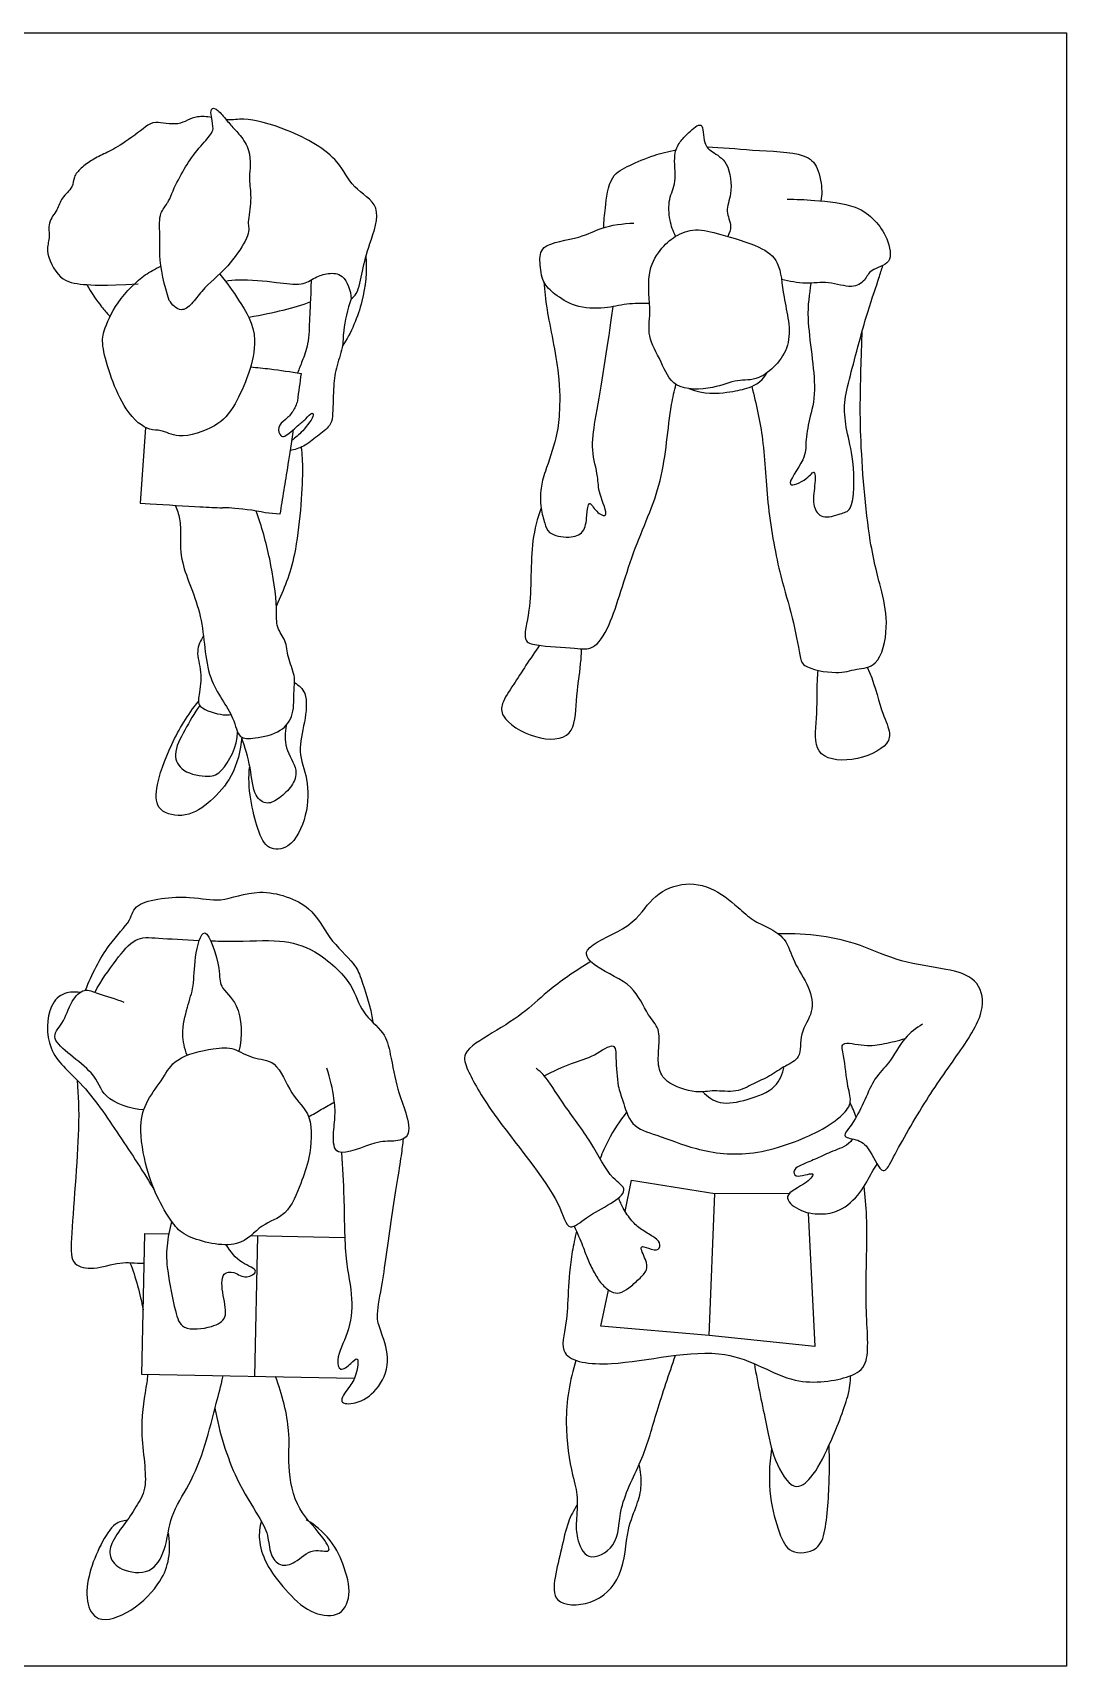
# Model space of a CAD drawing. Header units: millimetres. Extents: x 11.2 to 50.9, y -0.3 to 14.1.
# Drawn here: x 23.153 to 24.561, y 7.663 to 9.889 of the extents above; entities that cross this region are included whole.
import ezdxf

# ---------------------------------------------------------------- set-up
doc = ezdxf.new("R2010")
doc.units = ezdxf.units.MM
doc.layers.add('AG-PEOPLE', color=7, linetype='Continuous', true_color=0x66ccff)
doc.layers.add('X-VPRT', color=6, linetype='Continuous', true_color=0xff00ff)

msp = doc.modelspace()

# ---------------------------------------------------------------- linework, layer by layer
at = {"layer": 'AG-PEOPLE'}
for p, q in [((23.3063, 9.3507), (23.299, 9.2476)), ((23.299, 9.2476), (23.3124, 9.2468)), ((23.4893, 9.2326), (23.4694, 9.2345))]:
    msp.add_line(p, q, dxfattribs=at)
for points in [[(23.9596, 8.283), (23.9685, 8.3254), (24.0816, 8.3075), (24.1841, 8.3081)], [(24.0739, 8.1142), (24.0816, 8.3075)], [(24.209, 8.2813), (24.2181, 8.0989), (24.0739, 8.1142), (23.9267, 8.1268), (23.9371, 8.176)], [(23.5907, 8.0553), (23.3013, 8.0611), (23.3052, 8.2532), (23.3379, 8.2525)], [(23.4499, 8.2502), (23.5777, 8.2476)], [(23.4553, 8.058), (23.4592, 8.25)]]:
    msp.add_lwpolyline(points, dxfattribs=at)
for points, knots in [([(23.3962, 9.7731), (23.3895, 9.7741), (23.3707, 9.7758), (23.3527, 9.7596), (23.3192, 9.7689), (23.3059, 9.7604), (23.2746, 9.7356), (23.2496, 9.7231), (23.2363, 9.7173), (23.2187, 9.7049), (23.2078, 9.6924), (23.2081, 9.6773), (23.1912, 9.6639), (23.1867, 9.6467), (23.1722, 9.6301), (23.1769, 9.6081), (23.1688, 9.5915), (23.1877, 9.5499), (23.2211, 9.5452), (23.2476, 9.544), (23.2964, 9.5462)], [3.818287, 3.818287, 3.818287, 3.818287, 3.97581, 4.255557, 4.545829, 4.752331, 5.078126, 5.367514, 5.701239, 5.948568, 6.152598, 6.348361, 6.583094, 6.805607, 7.044643, 7.281526, 7.503043, 7.834581, 8.136287, 8.453986, 8.453986, 8.453986, 8.453986]), ([(23.4122, 9.7748), (23.4082, 9.7794), (23.4002, 9.7878), (23.3928, 9.7825), (23.398, 9.7674), (23.3984, 9.7577), (23.3973, 9.7525), (23.3874, 9.7404), (23.3669, 9.7183), (23.3466, 9.6818), (23.3392, 9.662), (23.3382, 9.6602), (23.3327, 9.6506), (23.3236, 9.6418), (23.3268, 9.6083), (23.324, 9.5851), (23.3315, 9.5434), (23.3387, 9.5239), (23.3421, 9.518), (23.3544, 9.5064), (23.3694, 9.5185), (23.3897, 9.5464), (23.4117, 9.5599), (23.4487, 9.6114), (23.4465, 9.6233), (23.446, 9.6318), (23.4469, 9.6367), (23.4486, 9.6468), (23.4509, 9.6675), (23.4458, 9.6923), (23.4522, 9.7206), (23.4402, 9.7426), (23.4305, 9.7538), (23.4243, 9.76), (23.4162, 9.7702), (23.4122, 9.7748)], [0, 0, 0, 0, 0.149783, 0.299566, 0.536826, 0.536826, 0.536826, 0.764172, 1.054836, 1.471982, 1.471982, 1.471982, 1.519123, 1.747559, 2.025292, 2.282152, 2.685685, 2.685685, 2.685685, 2.92305, 3.123701, 3.340736, 3.867141, 4.209083, 4.611053, 4.809959, 4.809959, 4.809959, 5.092768, 5.346551, 5.65366, 5.814704, 5.814704, 5.964487, 6.11427, 6.11427, 6.11427, 6.11427]), ([(23.5862, 9.526), (23.5891, 9.5278), (23.5969, 9.5361), (23.6016, 9.5656), (23.6106, 9.6), (23.6315, 9.6536), (23.5856, 9.6768), (23.5713, 9.7181), (23.5041, 9.7576), (23.4406, 9.7735), (23.4262, 9.7693), (23.4162, 9.77)], [0.68324, 0.68324, 0.68324, 0.68324, 0.80835, 1.104918, 1.435936, 1.806107, 2.144483, 2.494179, 2.98887, 3.401057, 3.653059, 3.653059, 3.653059, 3.653059]), ([(24.0284, 9.6112), (24.0249, 9.6181), (24.0196, 9.6328), (24.018, 9.6625), (24.0308, 9.6851), (24.0244, 9.7217), (24.0338, 9.7399), (24.0449, 9.7512), (24.0673, 9.7719), (24.0654, 9.736), (24.0782, 9.7259), (24.1023, 9.7123), (24.1062, 9.6685), (24.0951, 9.6464), (24.1061, 9.625), (24.1015, 9.6154), (24.0994, 9.6111)], [0, 0, 0, 0, 0.266933, 0.560076, 0.840746, 1.169603, 1.409425, 1.643605, 1.884552, 2.155541, 2.37866, 2.656316, 3.008478, 3.280987, 3.534069, 3.743037, 3.743037, 3.743037, 3.743037]), ([(23.9304, 9.6231), (23.9306, 9.6321), (23.9326, 9.649), (23.9376, 9.6946), (23.9667, 9.7081), (23.9931, 9.7203), (24.0182, 9.7268), (24.0289, 9.7288)], [0, 0, 0, 0, 0.287167, 0.645229, 0.940853, 1.272505, 1.49689, 1.49689, 1.49689, 1.49689]), ([(24.071, 9.7328), (24.0909, 9.7327), (24.1342, 9.7271), (24.2028, 9.7264), (24.2237, 9.7061), (24.2284, 9.6726), (24.227, 9.6638), (24.2262, 9.6593)], [1.780028, 1.780028, 1.780028, 1.780028, 2.178784, 2.639668, 2.920406, 3.230361, 3.433178, 3.433178, 3.433178, 3.433178]), ([(24.1801, 9.6616), (24.1927, 9.6617), (24.2168, 9.6605), (24.2743, 9.655), (24.3001, 9.6336), (24.3174, 9.61), (24.3259, 9.5724), (24.293, 9.5676), (24.2872, 9.5502), (24.2676, 9.539), (24.2361, 9.5509), (24.2056, 9.5453), (24.1834, 9.5499), (24.1726, 9.5525)], [0, 0, 0, 0, 0.339374, 0.752461, 1.065158, 1.368516, 1.673486, 1.952433, 2.178381, 2.421107, 2.733567, 3.041243, 3.360054, 3.360054, 3.360054, 3.360054]), ([(23.9928, 9.5195), (23.9825, 9.5199), (23.9612, 9.52), (23.9319, 9.5118), (23.8911, 9.5138), (23.864, 9.5316), (23.8464, 9.5479), (23.8432, 9.5749), (23.8436, 9.602), (23.9, 9.6077), (23.9263, 9.6245), (23.9569, 9.6286), (23.9714, 9.6292)], [0, 0, 0, 0, 0.307412, 0.613692, 0.961659, 1.273855, 1.536769, 1.820409, 2.075306, 2.463857, 2.785261, 3.15041, 3.15041, 3.15041, 3.15041]), ([(24.0284, 9.6112), (24.0203, 9.6063), (24.0058, 9.5926), (23.9876, 9.5598), (23.9957, 9.5076), (23.9887, 9.4752), (24.0097, 9.4404), (24.0241, 9.4012), (24.08, 9.4024), (24.1119, 9.4173), (24.144, 9.4124), (24.1937, 9.4617), (24.1735, 9.5269), (24.1721, 9.577), (24.1423, 9.599), (24.09, 9.6138), (24.0564, 9.623), (24.0365, 9.616), (24.0284, 9.6112)], [0, 0, 0, 0, 0.294391, 0.626263, 1.022309, 1.335664, 1.679767, 2.018387, 2.405111, 2.733065, 3.032354, 3.455642, 3.90401, 4.283626, 4.602037, 5.010252, 5.336419, 5.630989, 5.630989, 5.630989, 5.630989]), ([(23.4074, 9.5598), (23.4181, 9.5473), (23.4346, 9.5219), (23.4678, 9.4707), (23.4306, 9.3809), (23.4052, 9.3518), (23.3524, 9.3335), (23.3278, 9.3485), (23.3099, 9.3456), (23.2726, 9.3739), (23.2459, 9.4578), (23.2485, 9.4819), (23.2661, 9.5224), (23.3037, 9.5597), (23.3186, 9.5658), (23.3274, 9.571)], [0.040756, 0.040756, 0.040756, 0.040756, 0.341981, 0.730935, 1.218983, 1.542664, 1.890548, 2.137192, 2.326475, 2.648584, 3.122367, 3.376923, 3.711793, 4.078294, 4.307364, 4.307364, 4.307364, 4.307364]), ([(23.6066, 9.584), (23.6078, 9.5635), (23.6046, 9.5219), (23.5864, 9.4799), (23.5744, 9.461)], [0, 0, 0, 0, 0.4135383, 0.8457336, 0.8457336, 0.8457336, 0.8457336]), ([(24.2127, 9.5475), (24.2105, 9.5315), (24.2044, 9.5008), (24.223, 9.4022), (24.2104, 9.3643), (24.2048, 9.3302), (24.207, 9.3086), (24.1714, 9.2642), (24.208, 9.2793), (24.2197, 9.2974), (24.2176, 9.2651), (24.2141, 9.2446), (24.2274, 9.2241), (24.2528, 9.2341), (24.2722, 9.2368), (24.2722, 9.3081), (24.2608, 9.3444), (24.2569, 9.3825), (24.2651, 9.4171), (24.2887, 9.5071), (24.305, 9.5526), (24.3089, 9.5657), (24.3107, 9.5714)], [0, 0, 0, 0, 0.385581, 0.928945, 1.284072, 1.592557, 1.867317, 2.203946, 2.46879, 2.673523, 2.932839, 3.203463, 3.441721, 3.712114, 3.930448, 4.371134, 4.732852, 5.056315, 5.390069, 5.927217, 6.312842, 6.547627, 6.547627, 6.547627, 6.547627]), ([(23.4152, 9.5502), (23.4207, 9.5511), (23.4394, 9.553), (23.4857, 9.549), (23.5088, 9.5449), (23.5256, 9.5473), (23.5371, 9.5556), (23.5549, 9.5616), (23.5775, 9.5605), (23.5863, 9.5369), (23.5862, 9.526)], [-0.886069, -0.886069, -0.886069, -0.886069, -0.715065, -0.326453, 0, 0, 0.246716, 0.480131, 0.717249, 1.025784, 1.025784, 1.025784, 1.025784]), ([(23.5317, 9.5513), (23.5312, 9.5237), (23.5294, 9.5005), (23.529, 9.465), (23.5198, 9.4417), (23.5156, 9.4304), (23.5133, 9.4251)], [0, 0, 0, 0, 0.314466, 0.628065, 0.888562, 1.109351, 1.109351, 1.109351, 1.109351]), ([(23.8489, 9.5493), (23.8501, 9.5365), (23.8518, 9.5111), (23.8715, 9.4245), (23.8705, 9.3704), (23.8671, 9.3376), (23.8507, 9.2911), (23.844, 9.269), (23.8439, 9.2409), (23.8501, 9.2209), (23.8543, 9.2051), (23.8833, 9.1992), (23.905, 9.2068), (23.9074, 9.2289), (23.9096, 9.2544), (23.9192, 9.2353), (23.94, 9.2252), (23.9223, 9.2625), (23.9236, 9.2836), (23.9124, 9.3213), (23.9191, 9.362), (23.9296, 9.4229), (23.9398, 9.4893), (23.942, 9.5069), (23.9431, 9.5154)], [0, 0, 0, 0, 0.343316, 0.86218, 1.269507, 1.587776, 1.969623, 2.240785, 2.52732, 2.781222, 2.989799, 3.276335, 3.525122, 3.787108, 4.012659, 4.221946, 4.421606, 4.71952, 4.994281, 5.327376, 5.680624, 6.124025, 6.57421, 6.853946, 6.853946, 6.853946, 6.853946]), ([(23.2263, 9.5453), (23.2322, 9.5347), (23.2437, 9.5181), (23.2533, 9.5072), (23.2579, 9.5018)], [0, 0, 0, 0, 0.3170818, 0.4814423, 0.4814423, 0.4814423, 0.4814423]), ([(23.5862, 9.526), (23.5817, 9.512), (23.5749, 9.483), (23.5758, 9.4599), (23.5649, 9.4309), (23.5618, 9.4043), (23.5617, 9.3661), (23.5583, 9.3528), (23.5399, 9.3388), (23.5223, 9.3242), (23.5095, 9.3205), (23.5033, 9.3193)], [0, 0, 0, 0, 0.350623, 0.606386, 0.889631, 1.173145, 1.493861, 1.684502, 1.930583, 2.185936, 2.416402, 2.416402, 2.416402, 2.416402]), ([(23.5308, 9.5217), (23.5186, 9.5172), (23.4965, 9.5102), (23.4656, 9.5041), (23.447, 9.5004)], [0.0013291, 0.0013291, 0.0013291, 0.0013291, 0.3299693, 0.6387628, 0.6387628, 0.6387628, 0.6387628]), ([(24.132, 9.4066), (24.1382, 9.3829), (24.1499, 9.3302), (24.152, 9.2438), (24.1699, 9.1488), (24.1875, 9.0955), (24.1974, 9.0421), (24.2005, 9.0234), (24.2485, 9.0139), (24.2738, 9.0223), (24.3064, 9.0244), (24.3193, 9.0812), (24.3093, 9.129), (24.2899, 9.1967), (24.2788, 9.3421), (24.2798, 9.3952), (24.2824, 9.4812)], [0.066992, 0.066992, 0.066992, 0.066992, 0.508943, 1.039022, 1.578035, 2.003573, 2.399625, 2.621043, 2.98475, 3.281226, 3.566785, 3.959782, 4.345607, 4.811581, 5.474673, 5.977332, 5.977332, 5.977332, 5.977332]), ([(23.4494, 9.4333), (23.4582, 9.4325), (23.4814, 9.43), (23.504, 9.4267), (23.5181, 9.4243)], [0.1389252, 0.1389252, 0.1389252, 0.1389252, 0.3492765, 0.6943053, 0.6943053, 0.6943053, 0.6943053]), ([(23.8451, 9.2412), (23.8401, 9.2267), (23.8291, 9.1878), (23.8338, 9.106), (23.8179, 9.0597), (23.8407, 9.0531), (23.8908, 9.0504), (23.9179, 9.0473), (23.9429, 9.0848), (23.9685, 9.1841), (24.0141, 9.2753), (24.0177, 9.3601), (24.0266, 9.4006), (24.0288, 9.4095)], [1.16229, 1.16229, 1.16229, 1.16229, 1.463968, 2.000682, 2.351227, 2.5791, 2.97574, 3.250666, 3.589981, 4.151018, 4.71765, 5.282677, 5.44599, 5.44599, 5.44599, 5.44599]), ([(23.5132, 9.3871), (23.5119, 9.382), (23.5076, 9.372), (23.4974, 9.3616), (23.485, 9.3522), (23.4896, 9.3385), (23.4971, 9.3378), (23.5139, 9.3539), (23.5238, 9.3611), (23.5328, 9.372), (23.5371, 9.3665), (23.5197, 9.3443), (23.5109, 9.337), (23.5054, 9.3332)], [0, 0, 0, 0, 0.209155, 0.412557, 0.611779, 0.788273, 0.912281, 1.160159, 1.362997, 1.541033, 1.631377, 1.898727, 2.134472, 2.134472, 2.134472, 2.134472]), ([(23.5076, 9.3478), (23.5022, 9.312), (23.4949, 9.2668), (23.4911, 9.2437), (23.4893, 9.2326)], [0.4375455, 0.4375455, 0.4375455, 0.4375455, 0.9204684, 1.2488817, 1.2488817, 1.2488817, 1.2488817]), ([(23.5184, 9.3239), (23.5193, 9.313), (23.5217, 9.2915), (23.5136, 9.173), (23.4949, 9.1306), (23.4846, 9.108)], [0, 0, 0, 0, 0.302056, 0.862775, 1.318055, 1.318055, 1.318055, 1.318055]), ([(23.3124, 9.2468), (23.335, 9.2454), (23.3803, 9.2429), (23.401, 9.2417), (23.4113, 9.2412)], [0, 0, 0, 0, 0.4350006, 0.7286373, 0.7286373, 0.7286373, 0.7286373]), ([(23.3466, 9.2448), (23.3493, 9.2389), (23.3539, 9.2261), (23.3542, 9.202), (23.3529, 9.1633), (23.3883, 9.0938), (23.3853, 9.009), (23.4279, 8.9596), (23.4315, 8.9258), (23.4567, 8.9274), (23.492, 8.9348), (23.5095, 8.9595), (23.5077, 8.9921), (23.511, 9.0129), (23.4991, 9.0376), (23.4987, 9.0608), (23.4833, 9.0786), (23.4866, 9.1066), (23.4764, 9.1744), (23.4646, 9.2157), (23.4571, 9.237)], [0, 0, 0, 0, 0.232692, 0.486304, 0.807106, 1.268479, 1.753411, 2.1702, 2.44479, 2.680736, 2.996122, 3.273715, 3.569259, 3.810731, 4.080186, 4.331993, 4.571664, 4.842316, 5.275654, 5.709394, 5.709394, 5.709394, 5.709394]), ([(23.4694, 9.2345), (23.4545, 9.2381), (23.4238, 9.2414), (23.4155, 9.2412), (23.4113, 9.2412)], [0, 0, 0, 0, 0.3577793, 0.5440055, 0.5440055, 0.5440055, 0.5440055]), ([(23.3852, 9.0669), (23.3812, 9.0606), (23.3738, 9.0459), (23.3839, 9.018), (23.3794, 8.9877), (23.3758, 8.9678), (23.4127, 8.9582), (23.4191, 8.9593), (23.4228, 8.9597)], [0, 0, 0, 0, 0.248581, 0.530976, 0.823928, 1.035297, 1.336327, 1.510478, 1.510478, 1.510478, 1.510478]), ([(23.843, 9.0541), (23.8306, 9.0368), (23.8089, 9.0019), (23.7912, 8.9766), (23.7898, 8.9539), (23.836, 8.9237), (23.8919, 8.9256), (23.8919, 8.98), (23.899, 9.0232), (23.9001, 9.0429), (23.9004, 9.0493)], [0.017658, 0.017658, 0.017658, 0.017658, 0.43424, 0.728031, 0.944958, 1.337744, 1.713271, 2.065605, 2.441497, 2.625212, 2.625212, 2.625212, 2.625212]), ([(24.2895, 9.0243), (24.2983, 9.0059), (24.3073, 8.9654), (24.3209, 8.9386), (24.3191, 8.9159), (24.2691, 8.8925), (24.2141, 8.9023), (24.2217, 8.9561), (24.2208, 8.9972), (24.2221, 9.0155), (24.2225, 9.0199)], [0.042365, 0.042365, 0.042365, 0.042365, 0.43424, 0.728031, 0.944958, 1.337744, 1.713271, 2.065605, 2.441497, 2.56813, 2.56813, 2.56813, 2.56813]), ([(23.5092, 9.0034), (23.5148, 8.9995), (23.5281, 8.9896), (23.5236, 8.948), (23.5126, 8.9095), (23.5287, 8.8715), (23.5279, 8.8233), (23.5058, 8.776), (23.4711, 8.775), (23.457, 8.8059), (23.4441, 8.8611), (23.4483, 8.8893)], [0, 0, 0, 0, 0.239229, 0.567513, 0.901866, 1.230736, 1.599354, 1.964324, 2.229589, 2.517978, 3.005771, 3.005771, 3.005771, 3.005771]), ([(23.4373, 8.9289), (23.4362, 8.911), (23.4265, 8.8751), (23.3964, 8.8417), (23.3631, 8.8179), (23.3212, 8.8263), (23.3191, 8.8623), (23.3406, 8.9217), (23.364, 8.9597), (23.3783, 8.9777)], [0, 0, 0, 0, 0.386948, 0.738807, 1.070535, 1.378285, 1.66301, 2.081682, 2.519187, 2.519187, 2.519187, 2.519187]), ([(23.3802, 8.9723), (23.3724, 8.9617), (23.3604, 8.9396), (23.342, 8.9061), (23.3556, 8.8801), (23.3927, 8.8736), (23.4128, 8.8812), (23.4317, 8.9171), (23.4318, 8.9357)], [0, 0, 0, 0, 0.331043, 0.645413, 0.904325, 1.212635, 1.45098, 1.844182, 1.844182, 1.844182, 1.844182]), ([(23.4979, 8.9451), (23.4964, 8.9351), (23.4943, 8.9142), (23.5156, 8.8848), (23.5064, 8.8617), (23.4895, 8.8462), (23.4722, 8.8356), (23.4522, 8.8491), (23.4505, 8.8888), (23.4415, 8.915), (23.4373, 8.9289)], [0, 0, 0, 0, 0.290961, 0.594899, 0.840922, 1.095315, 1.318725, 1.545432, 1.870753, 2.218006, 2.218006, 2.218006, 2.218006]), ([(23.9911, 8.5514), (23.9962, 8.5436), (24.0076, 8.5326), (24.0053, 8.5053), (24.0037, 8.4786), (24.0148, 8.457), (24.0565, 8.4428), (24.0802, 8.4491), (24.1111, 8.4438), (24.134, 8.4574), (24.1568, 8.4666), (24.1768, 8.4818), (24.2006, 8.4911), (24.196, 8.5266), (24.218, 8.554), (24.2114, 8.59), (24.1882, 8.6219), (24.1798, 8.6552), (24.155, 8.6699), (24.1326, 8.6793), (24.1114, 8.6996), (24.0611, 8.7399), (23.9994, 8.7235), (23.9713, 8.6695), (23.8941, 8.6413), (23.9231, 8.6112), (23.9724, 8.5938), (23.9842, 8.5622), (23.9911, 8.5514)], [1.143614, 1.143614, 1.143614, 1.143614, 1.410727, 1.672117, 1.938729, 2.184336, 2.515988, 2.777378, 3.058048, 3.322233, 3.579154, 3.841055, 4.083032, 4.371445, 4.671117, 4.971425, 5.299162, 5.597019, 5.866247, 6.116725, 6.398833, 6.814657, 7.722972, 8.128161, 8.453223, 8.711039, 9.113044, 9.481439, 9.481439, 9.481439, 9.481439]), ([(23.2246, 8.5844), (23.2331, 8.6057), (23.2527, 8.6458), (23.2872, 8.6777), (23.2905, 8.707), (23.3695, 8.7145), (23.4078, 8.7021), (23.4615, 8.7264), (23.5349, 8.701), (23.5527, 8.6557), (23.5917, 8.6213), (23.5999, 8.6006), (23.6134, 8.5611), (23.6158, 8.5409)], [0, 0, 0, 0, 0.431221, 0.777023, 1.027429, 1.463361, 1.800916, 2.184348, 2.619107, 2.980575, 3.340335, 3.590156, 3.996508, 3.996508, 3.996508, 3.996508]), ([(23.2375, 8.5816), (23.2455, 8.5971), (23.2651, 8.6241), (23.2914, 8.6576), (23.3198, 8.6556), (23.3589, 8.653), (23.3795, 8.6521)], [0, 0, 0, 0, 0.375857, 0.696, 0.987608, 1.293042, 1.293042, 1.293042, 1.293042]), ([(23.3629, 8.4957), (23.3595, 8.5049), (23.3544, 8.5247), (23.3628, 8.5615), (23.3732, 8.591), (23.3718, 8.6249), (23.3868, 8.6857), (23.4094, 8.611), (23.4055, 8.5888), (23.4372, 8.5652), (23.4386, 8.5212), (23.4336, 8.5011)], [0, 0, 0, 0, 0.282972, 0.598142, 0.88401, 1.209318, 1.517103, 1.890552, 2.149086, 2.447155, 2.856548, 2.856548, 2.856548, 2.856548]), ([(24.3646, 8.538), (24.356, 8.5325), (24.339, 8.521), (24.3193, 8.483), (24.297, 8.466), (24.2761, 8.4068), (24.2512, 8.3831), (24.2798, 8.3817), (24.2937, 8.3669), (24.3107, 8.329), (24.3257, 8.3587), (24.3673, 8.4333), (24.4124, 8.4959), (24.4536, 8.5572), (24.4397, 8.602), (24.3953, 8.6145), (24.335, 8.6212), (24.2809, 8.647), (24.2271, 8.6595), (24.1881, 8.6617), (24.1687, 8.6609)], [0, 0, 0, 0, 0.287259, 0.616315, 0.895458, 1.311985, 1.562274, 1.782083, 2.032373, 2.320848, 2.548346, 3.03516, 3.511082, 3.943372, 4.260976, 4.597976, 5.005158, 5.406637, 5.791407, 6.18718, 6.18718, 6.18718, 6.18718]), ([(23.3953, 8.6516), (23.4037, 8.6513), (23.4408, 8.6506), (23.488, 8.6543), (23.5386, 8.6413), (23.5901, 8.5939), (23.5986, 8.5533), (23.6331, 8.5278), (23.6399, 8.4971), (23.6491, 8.4482), (23.6608, 8.4201), (23.6693, 8.3831), (23.6426, 8.3776), (23.6204, 8.3803), (23.5629, 8.3517), (23.5615, 8.389), (23.5652, 8.4139), (23.5637, 8.4371), (23.558, 8.4647), (23.5532, 8.478)], [1.370793, 1.370793, 1.370793, 1.370793, 1.495659, 1.927333, 2.295785, 2.718191, 3.048993, 3.371406, 3.661139, 4.023174, 4.324953, 4.61307, 4.843587, 5.108255, 5.478953, 5.733714, 6.001573, 6.251028, 6.588869, 6.588869, 6.588869, 6.588869]), ([(23.9128, 8.6233), (23.8939, 8.612), (23.8572, 8.5871), (23.8251, 8.5551), (23.7811, 8.5271), (23.7352, 8.5007), (23.7464, 8.4718), (23.7784, 8.4124), (23.8715, 8.3042), (23.8806, 8.2521), (23.9086, 8.2777), (23.9379, 8.2912), (23.9664, 8.3127), (23.938, 8.3287), (23.914, 8.379), (23.8759, 8.4272), (23.8509, 8.4684), (23.8421, 8.4747), (23.8382, 8.4779)], [0.01319, 0.01319, 0.01319, 0.01319, 0.427489, 0.778955, 1.162081, 1.515558, 1.760545, 2.193684, 2.828556, 3.141237, 3.402719, 3.72264, 3.986127, 4.231538, 4.621726, 5.042624, 5.394015, 5.593607, 5.593607, 5.593607, 5.593607]), ([(23.2168, 8.5811), (23.2101, 8.5824), (23.195, 8.582), (23.1725, 8.5636), (23.1693, 8.4985), (23.2215, 8.4594), (23.2714, 8.3856), (23.3038, 8.3365), (23.319, 8.3106)], [0, 0, 0, 0, 0.234976, 0.497638, 0.887385, 1.297747, 1.78671, 2.27968, 2.27968, 2.27968, 2.27968]), ([(23.3039, 8.4213), (23.2858, 8.4224), (23.2456, 8.4361), (23.2409, 8.4743), (23.1695, 8.5159), (23.1955, 8.539), (23.2035, 8.5689), (23.2225, 8.5885), (23.2425, 8.5787), (23.2655, 8.5728), (23.2768, 8.5681)], [0, 0, 0, 0, 0.38252, 0.701578, 1.128643, 1.376718, 1.672623, 1.920174, 2.148342, 2.463625, 2.463625, 2.463625, 2.463625]), ([(23.3501, 8.4892), (23.3404, 8.4826), (23.3309, 8.4645), (23.3074, 8.4344), (23.2959, 8.3992), (23.307, 8.3406), (23.3222, 8.3004), (23.3447, 8.2636), (23.3629, 8.2465), (23.435, 8.2281), (23.4624, 8.2668), (23.5004, 8.2759), (23.5183, 8.3226), (23.5304, 8.3545), (23.536, 8.4151), (23.5027, 8.4406), (23.4867, 8.4902), (23.4518, 8.4896), (23.427, 8.5069), (23.3983, 8.5059), (23.3624, 8.4975), (23.3501, 8.4892)], [0, 0, 0, 0, 0.292497, 0.60744, 0.920061, 1.315015, 1.665311, 1.994163, 2.258111, 2.67885, 3.016207, 3.326365, 3.675834, 3.993021, 4.376186, 4.707306, 5.059867, 5.344399, 5.619855, 5.897695, 6.266906, 6.266906, 6.266906, 6.266906]), ([(23.8492, 8.4679), (23.8615, 8.4738), (23.8868, 8.486), (23.916, 8.4929), (23.9467, 8.5161), (23.947, 8.4898), (23.9489, 8.4533), (23.9569, 8.4345), (23.9664, 8.3975), (24.0048, 8.3873), (24.0575, 8.3651), (24.1343, 8.3556), (24.2181, 8.3875), (24.2515, 8.4094), (24.27, 8.4301), (24.2616, 8.4535), (24.2588, 8.4927), (24.2511, 8.5167), (24.2877, 8.5067), (24.3121, 8.5115), (24.3317, 8.5156), (24.3409, 8.5186)], [0, 0, 0, 0, 0.333007, 0.633099, 0.907002, 1.119584, 1.439383, 1.681389, 1.98185, 2.294392, 2.686137, 3.144812, 3.632792, 3.961989, 4.211477, 4.460578, 4.79679, 5.005188, 5.282156, 5.554536, 5.834424, 5.834424, 5.834424, 5.834424]), ([(24.0653, 8.446), (24.0719, 8.4394), (24.0888, 8.4267), (24.1263, 8.4347), (24.1667, 8.4495), (24.1741, 8.4706), (24.1763, 8.4803)], [0, 0, 0, 0, 0.274087, 0.590795, 0.924882, 1.207531, 1.207531, 1.207531, 1.207531]), ([(23.2133, 8.4618), (23.2145, 8.4397), (23.2179, 8.3993), (23.2043, 8.2502), (23.2044, 8.209), (23.2373, 8.2027), (23.2712, 8.2157), (23.2921, 8.2126), (23.3044, 8.2124)], [0, 0, 0, 0, 0.426932, 1.065829, 1.374914, 1.641747, 1.957037, 2.249155, 2.249155, 2.249155, 2.249155]), ([(23.5285, 8.4119), (23.5343, 8.4153), (23.5461, 8.4221), (23.5578, 8.4288), (23.5636, 8.432)], [0, 0, 0, 0, 0.2344284, 0.46755, 0.46755, 0.46755, 0.46755]), ([(23.9615, 8.4184), (23.9522, 8.4055), (23.9424, 8.3935), (23.929, 8.3636), (23.9254, 8.3549)], [0, 0, 0, 0, 0.3587094, 0.4877059, 0.4877059, 0.4877059, 0.4877059]), ([(23.5732, 8.3634), (23.5744, 8.3426), (23.5774, 8.3018), (23.5768, 8.2189), (23.5899, 8.1655), (23.5844, 8.1181), (23.565, 8.0843), (23.5708, 8.0632), (23.5859, 8.0753), (23.598, 8.0882), (23.5936, 8.0579), (23.5846, 8.0446), (23.5662, 8.0206), (23.5958, 8.0204), (23.6233, 8.0386), (23.6417, 8.0782), (23.6278, 8.1173), (23.6196, 8.1398), (23.6294, 8.1829), (23.6409, 8.2735), (23.655, 8.3573), (23.6568, 8.3742), (23.6577, 8.382)], [0, 0, 0, 0, 0.410624, 0.880968, 1.267626, 1.62225, 1.945781, 2.136361, 2.342718, 2.511331, 2.747534, 2.987245, 3.222252, 3.445061, 3.746919, 4.079736, 4.405451, 4.652638, 4.983819, 5.495824, 5.971411, 6.223329, 6.223329, 6.223329, 6.223329]), ([(24.2695, 8.3817), (24.2629, 8.372), (24.2432, 8.3662), (24.2233, 8.3561), (24.2045, 8.3483), (24.1882, 8.3418), (24.1902, 8.3264), (24.2226, 8.3402), (24.2063, 8.3192), (24.1703, 8.3056), (24.1967, 8.2822), (24.2259, 8.2783), (24.253, 8.2826), (24.2813, 8.3069), (24.2949, 8.336), (24.3004, 8.3438), (24.3028, 8.3476)], [0.030396, 0.030396, 0.030396, 0.030396, 0.256834, 0.501837, 0.742131, 0.953346, 1.099016, 1.34407, 1.539506, 1.834226, 2.082431, 2.36932, 2.63603, 2.950391, 3.242035, 3.433623, 3.433623, 3.433623, 3.433623]), ([(23.8933, 8.2561), (23.8911, 8.2466), (23.8803, 8.1952), (23.884, 8.1369), (23.8657, 8.0815), (23.9491, 8.0678), (24.099, 8.1091), (24.1836, 8.0418), (24.2644, 8.0552), (24.2949, 8.0748), (24.2842, 8.1581), (24.2914, 8.2554), (24.2865, 8.3044), (24.2851, 8.3172)], [0.896809, 0.896809, 0.896809, 0.896809, 1.00998, 1.523086, 1.855437, 2.274012, 2.920015, 3.444119, 3.889363, 4.167781, 4.621059, 5.196685, 5.420538, 5.420538, 5.420538, 5.420538]), ([(23.8902, 8.263), (23.8942, 8.2542), (23.902, 8.2363), (23.9082, 8.2182), (23.9172, 8.1997), (23.9267, 8.1842), (23.9399, 8.1729), (23.9525, 8.1706), (23.9653, 8.1791), (23.9781, 8.1904), (23.9909, 8.2029), (23.9885, 8.2166), (23.9771, 8.2383), (23.9919, 8.2325), (24.0063, 8.2284), (24.0081, 8.2417), (23.997, 8.2492), (23.9813, 8.2583), (23.9683, 8.2694), (23.9565, 8.2873), (23.9525, 8.2967), (23.9508, 8.3016)], [0, 0, 0, 0, 0.280969, 0.509864, 0.742646, 0.966069, 1.178377, 1.354693, 1.552213, 1.771839, 1.980795, 2.176587, 2.395435, 2.557382, 2.747726, 2.90007, 3.084814, 3.306983, 3.523383, 3.76127, 3.965116, 3.965116, 3.965116, 3.965116]), ([(23.342, 8.2694), (23.3387, 8.2587), (23.3344, 8.2355), (23.3351, 8.2023), (23.3462, 8.149), (23.3548, 8.1196), (23.3967, 8.1244), (23.4197, 8.1373), (23.4111, 8.1676), (23.4085, 8.2005), (23.428, 8.2017), (23.4424, 8.1894), (23.464, 8.2033), (23.4337, 8.2121), (23.4223, 8.2286), (23.4162, 8.2376)], [0, 0, 0, 0, 0.301356, 0.605746, 0.991059, 1.25391, 1.568276, 1.813832, 2.095394, 2.374481, 2.565116, 2.787822, 2.983687, 3.224279, 3.521148, 3.521148, 3.521148, 3.521148]), ([(23.8926, 8.0802), (23.8842, 8.053), (23.8746, 7.9987), (23.8868, 7.9249), (23.8963, 7.8948), (23.8925, 7.8608), (23.8931, 7.8393), (23.9065, 7.8033), (23.953, 7.8269), (23.949, 7.8817), (23.9857, 7.9471), (24.002, 8.0109), (24.0197, 8.0617), (24.0281, 8.087)], [0, 0, 0, 0, 0.479309, 0.921145, 1.213192, 1.505591, 1.756938, 2.036218, 2.3469, 2.719699, 3.164938, 3.590555, 4.055352, 4.055352, 4.055352, 4.055352]), ([(23.3092, 8.061), (23.3089, 8.0574), (23.3062, 8.0356), (23.2957, 7.9896), (23.3116, 7.9107), (23.2955, 7.8839), (23.2797, 7.859), (23.2601, 7.8351), (23.255, 7.8119), (23.2731, 7.7924), (23.3147, 7.7877), (23.3351, 7.8228), (23.339, 7.8693), (23.3672, 7.9107), (23.3883, 7.9632), (23.4023, 8.0216), (23.4088, 8.0441), (23.412, 8.0589)], [0.851113, 0.851113, 0.851113, 0.851113, 0.932036, 1.343097, 1.800339, 2.079986, 2.36005, 2.649144, 2.886296, 3.137089, 3.449636, 3.758406, 4.111394, 4.474721, 4.869911, 5.269881, 5.575615, 5.575615, 5.575615, 5.575615]), ([(23.4009, 8.0149), (23.4066, 7.9821), (23.4262, 7.9201), (23.4595, 7.8703), (23.4742, 7.8431), (23.4746, 7.8165), (23.489, 7.7982), (23.5119, 7.8036), (23.5314, 7.8262), (23.5637, 7.8152), (23.5437, 7.8465), (23.5071, 7.8812), (23.4998, 7.9439), (23.5043, 7.9843), (23.4927, 8.0346), (23.4833, 8.058)], [0, 0, 0, 0, 0.518694, 0.917822, 1.198904, 1.462091, 1.691242, 1.923651, 2.205093, 2.440861, 2.687338, 3.070045, 3.468336, 3.805414, 4.256387, 4.256387, 4.256387, 4.256387]), ([(24.1356, 8.0757), (24.14, 8.0481), (24.1525, 7.9933), (24.1599, 7.9473), (24.1882, 7.8984), (24.2167, 7.922), (24.2378, 7.9635), (24.265, 8.0305), (24.2662, 8.05), (24.267, 8.0595)], [0, 0, 0, 0, 0.475107, 0.846254, 1.190889, 1.450139, 1.818099, 2.256196, 2.534883, 2.534883, 2.534883, 2.534883]), ([(24.1591, 7.9597), (24.1556, 7.9383), (24.1547, 7.8951), (24.1684, 7.8469), (24.1827, 7.8143), (24.2226, 7.8195), (24.2349, 7.8522), (24.2386, 7.9276), (24.2377, 7.9521), (24.2377, 7.9654)], [0, 0, 0, 0, 0.419022, 0.788701, 1.071756, 1.388856, 1.638137, 2.086944, 2.414248, 2.414248, 2.414248, 2.414248]), ([(23.8944, 7.8834), (23.8897, 7.8759), (23.8806, 7.86), (23.8731, 7.8228), (23.8637, 7.7867), (23.8596, 7.7464), (23.9173, 7.7448), (23.9591, 7.7849), (23.9607, 7.8494), (23.9761, 7.8824), (23.9832, 7.9097), (23.981, 7.9291), (23.9786, 7.9382)], [0, 0, 0, 0, 0.268177, 0.585256, 0.913487, 1.201078, 1.545912, 1.92988, 2.339348, 2.651564, 2.92198, 3.198596, 3.198596, 3.198596, 3.198596]), ([(23.2814, 7.8625), (23.2758, 7.8616), (23.2629, 7.8594), (23.244, 7.8285), (23.229, 7.7919), (23.2236, 7.753), (23.2397, 7.7197), (23.2907, 7.7371), (23.3279, 7.7776), (23.3395, 7.8092), (23.3397, 7.8345), (23.3373, 7.8464)], [0, 0, 0, 0, 0.214333, 0.516261, 0.850107, 1.174646, 1.448538, 1.79855, 2.186103, 2.484017, 2.79635, 2.79635, 2.79635, 2.79635]), ([(23.4641, 7.8613), (23.4619, 7.8532), (23.4593, 7.8357), (23.4692, 7.8023), (23.4965, 7.7673), (23.5275, 7.736), (23.5709, 7.7281), (23.5882, 7.7598), (23.5774, 7.7995), (23.5605, 7.8372), (23.5305, 7.861), (23.525, 7.8629)], [0, 0, 0, 0, 0.260497, 0.560917, 0.907766, 1.258054, 1.55453, 1.867488, 2.198005, 2.459959, 2.67879, 2.67879, 2.67879, 2.67879])]:
    msp.add_open_spline(points, degree=3, knots=knots, dxfattribs=at)
for points in [[(23.5181, 9.4243), (23.5165, 9.4118), (23.5148, 9.3995), (23.5132, 9.3871)], [(24.0463, 9.4037), (24.0669, 9.3953), (24.1041, 9.399), (24.1234, 9.4031), (24.1442, 9.4107), (24.1533, 9.4255)], [(24.2742, 8.4113), (24.272, 8.4181), (24.2692, 8.4247), (24.2661, 8.4312)], [(23.2851, 8.2132), (23.293, 8.1934), (23.299, 8.1708), (23.3031, 8.1492)]]:
    msp.add_open_spline(points, degree=3, dxfattribs=at)
at = {"layer": 'X-VPRT'}
msp.add_lwpolyline([(20.8522, 7.6635), (20.8522, 9.8885), (24.5606, 9.8885), (24.5606, 7.6635)], close=True, dxfattribs=at)

doc.saveas('drawing.dxf')
